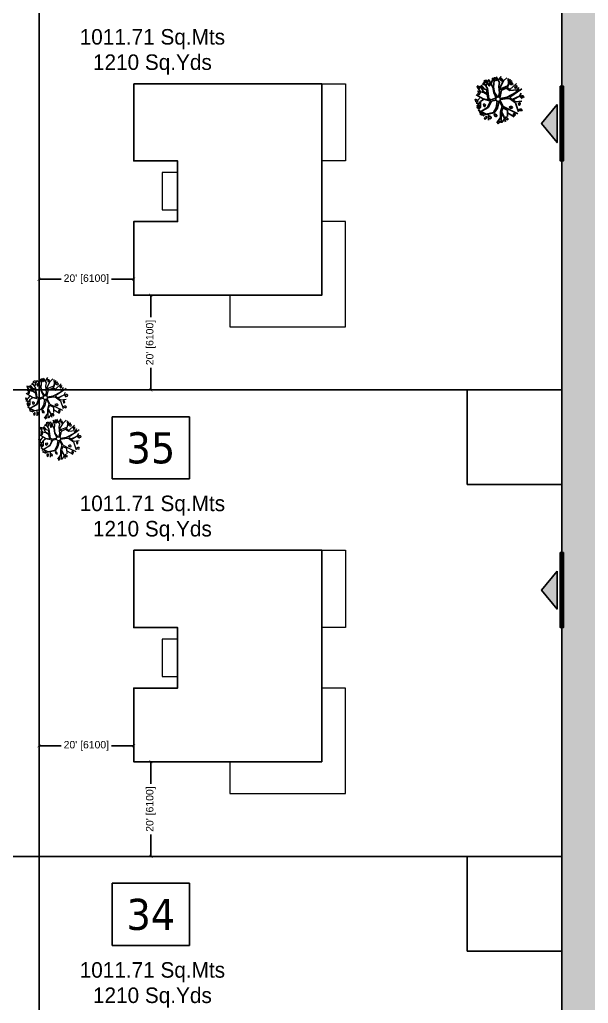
# Model space of a CAD drawing. Header units: millimetres. Extents: x -176651 to 388869, y -469666 to 486614.
# Drawn here: x 249077 to 285710, y 319804 to 383160 of the extents above; entities that cross this region are included whole.
import ezdxf

# ---------------------------------------------------------------- set-up
doc = ezdxf.new("R2010")
doc.units = ezdxf.units.MM
doc.header["$PDMODE"] = 35
doc.header["$PDSIZE"] = 0.1
doc.linetypes.add('HIDDEN', pattern=[9.525, 6.35, -3.175])
doc.layers.get('Defpoints').update_dxf_attribs({"color": 252})
doc.layers.add('A- FURNITURE', color=252, linetype='Continuous', lineweight=0)
for name, color, linetype in [('ad-Dimension', 8, 'Continuous'), ('ad-Entrance Point', 4, 'Continuous'), ('ad-Parking', 8, 'Continuous'), ('ad-Plinth', 8, 'Continuous'), ('ad-Plot Areas-Sq.Mts', 8, 'Continuous'), ('ad-Plot Areas-Sq.Yds', 8, 'Continuous'), ('ad-Plot Boundary', 8, 'Continuous'), ('ad-Plot Numbers', 2, 'Continuous'), ('ad-Road', 8, 'Continuous'), ('ad-Road Hatch', 8, 'Continuous'), ('ad-Verandah', 8, 'Continuous'), ('CAY', 94, 'Continuous')]:
    doc.layers.add(name, color=color, linetype=linetype)
doc.styles.add('$0$grid_text', font='verdana.ttf', dxfattribs={"width": 0.9})
doc.styles.add('MtX_Century_Gothic', font='GOTHIC.TTF')
doc.styles.get("Standard").update_dxf_attribs({"font": 'arial.ttf'})
doc.dimstyles.new('Copy of A-100-DIM-INT (MM-FT)', dxfattribs={"dimscale": 500, "dimtxt": 2.4, "dimasz": 1, "dimexe": 0, "dimexo": 0, "dimgap": 1, "dimtad": 0, "dimdec": 0, "dimlfac": 0.03937, "dimdsep": 46, "dimlunit": 3, "dimtxsty": 'Standard', "dimblk": 'ARCHTICK', "dimcen": 0.025, "dimclrd": 256, "dimclre": 256, "dimclrt": 256, "dimazin": 2, "dimtfac": 1, "dimtdec": 0, "dimtix": 1, "dimtmove": 2, "dimatfit": 3, "dimldrblk": 'ARCHTICK', "dimfxl": 1, "dimtolj": 1, "dimtzin": 0, "dimarcsym": 0})

# ---------------------------------------------------------------- blocks, each defined once
blk = doc.blocks.new('A$C4fb60e89')
at = {"layer": 'ad-Road Hatch', "ltscale": 5, "transparency": 33554687}
h = blk.add_hatch(dxfattribs=at)
h.set_pattern_fill('AR-HBONE', color=256, scale=15)
h.set_pattern_definition([(45, (-193247.7, -428758.8), (0, 2155.2615), [4572, -1524]), (135, (-192170.1, -427681.1), (2e-13, 2155.2615), [4572, -1524])])
h.paths.add_polyline_path([(175594, -250241), (169178, -249341), (167473, -249057), (167473, -138694), (101313, -138694), (101313, -199954), (101308, -237995), (101040, -268291), (101008, -280968), (101066, -293684), (101243, -311127), (100910, -319344), (100949, -333937), (100669, -366960), (100727, -390983), (100669, -404586), (100538, -420418), (100467, -428759), (92426, -427265), (92163, -427209), (92163, -321454), (24803, -321454), (24803, -412961), (15653, -411029), (15654, -321452), (-19535, -321452), (-34427, -319477), (-65207, -315395), (-171770, -301268), (-185854, -298333), (-193248, -296832), (-193244, -292908), (-191914, -285219), (-191839, -284679), (-183397, -286393), (-169723, -289243), (-53141, -304698), (-18730, -309262), (15653, -309262), (15653, 703), (24803, 1115), (24803, -129544), (92163, -129544), (92163, 15133), (101313, 17713), (101313, -129544), (167473, -129544), (167473, 35552), (175738, 37855), (175849, 28595), (175836, 25947), (175777, 14040), (175855, 2316), (175660, -18036), (175731, -34039), (175718, -46839), (175673, -63402), (175816, -82072), (175542, -106356), (175490, -124641), (175575, -145019), (175731, -168892), (175797, -181269), (175797, -192667), (175744, -208200), (175829, -223277), (175888, -234871)])
h.paths.add_polyline_path([(24803, -309264), (92163, -309264), (92163, -138694), (24803, -138694)], flags=16)
at = {"layer": 'ad-Road', "ltscale": 5}
blk.add_lwpolyline([(92163, -129544), (92163, 15133), (101313, 17713), (101313, -129544)], dxfattribs=at)
blk = doc.blocks.new('A$Cbbea0351')
at = {"layer": 'ad-Plot Areas-Sq.Mts', "linetype": 'Continuous', "char_height": 1000, "width": 9668.74, "attachment_point": 5, "style": 'MtX_Century_Gothic', "bg_fill": 2}
for insert in [(-109951, -84709), (-109951, -114759), (-109951, -144809)]:
    blk.add_mtext('1011.71 Sq.Mts', dxfattribs=dict(at, insert=insert))
at = {"layer": 'ad-Plot Numbers', "linetype": 'Continuous', "char_height": 2000, "width": 2981.72, "attachment_point": 5, "style": '$0$grid_text', "bg_fill": 18, "box_fill_scale": 1.5, "bg_fill_color": 257, "bg_fill_transparency": 0}
for s, insert in [('35', (-110046, -111049)), ('34', (-110046, -141099))]:
    blk.add_mtext(s, dxfattribs=dict(at, insert=insert))
at = {"layer": 'ad-Plot Areas-Sq.Yds', "linetype": 'Continuous', "char_height": 1000, "width": 7884.16, "attachment_point": 5, "style": 'MtX_Century_Gothic', "bg_fill": 2}
for insert in [(-109951, -86341), (-109951, -116391), (-109951, -146441)]:
    blk.add_mtext('1210 Sq.Yds', dxfattribs=dict(at, insert=insert))
blk = doc.blocks.new('zw$E7CA')
at = {"layer": 'ad-Plot Boundary'}
blk.add_lwpolyline([(0, 0), (33680, 0), (33680, 30050), (0, 30050)], close=True, dxfattribs=at)
blk = doc.blocks.new('zw$A88E')
at = {"layer": 'ad-Plot Boundary', "ltscale": 5}
for p in [(-150934, -107299), (-117254, -107299), (-150934, -137349), (-117254, -137349), (-150934, -167399), (-117254, -167399)]:
    blk.add_blockref('zw$E7CA', p, dxfattribs=at)
blk = doc.blocks.new('_ArchTick')
at = {"color": 0, "linetype": 'ByBlock', "const_width": 0.15}
blk.add_lwpolyline([(-0.5, -0.5), (0.5, 0.5)], dxfattribs=at)
blk = doc.blocks.new('*D16')
at = {"layer": 'ad-Dimension', "lineweight": -2, "transparency": 16777216}
for p, q in [((0, 0), (1103, 0)), ((1103, 0), (1103, -1419)), ((1103, -6100), (1103, -4681)), ((0, -6100), (1103, -6100))]:
    blk.add_line(p, q, dxfattribs=at)
at = {"layer": 'Defpoints', "color": 0, "ltscale": 5, "transparency": 16777216}
for p in [(0, 0), (0, -6100), (1103, -6100)]:
    blk.add_point(p, dxfattribs=at)
at = {"layer": 'ad-Dimension', "lineweight": -2, "ltscale": 5, "transparency": 16777216, "xscale": 200, "yscale": 200, "zscale": 200}
for p, rotation in [((1103, 0), 90), ((1103, -6100), 270)]:
    blk.add_blockref('_ArchTick', p, dxfattribs=dict(at, rotation=rotation))
at = {"layer": 'ad-Dimension', "ltscale": 5, "transparency": 16777216, "insert": (1103, -3050), "char_height": 480, "attachment_point": 5, "rotation": 90}
blk.add_mtext("\\A1;20' [6100]", dxfattribs=at)
blk = doc.blocks.new('*D17')
at = {"layer": 'ad-Dimension', "linetype": 'HIDDEN', "lineweight": -2, "transparency": 16777216}
blk.add_line((-6100, -6), (-6100, 1026), dxfattribs=at)
at = {"layer": 'ad-Dimension', "lineweight": -2, "transparency": 16777216}
for p, q in [((-6100, 1026), (-4681, 1026)), ((0, 1026), (-1419, 1026)), ((0, 0), (0, 1026))]:
    blk.add_line(p, q, dxfattribs=at)
at = {"layer": 'Defpoints', "color": 0, "ltscale": 5, "transparency": 16777216}
for p in [(-6100, 1026), (-6100, -6), (0, 0)]:
    blk.add_point(p, dxfattribs=at)
at = {"layer": 'ad-Dimension', "lineweight": -2, "ltscale": 5, "transparency": 16777216, "xscale": 200, "yscale": 200, "zscale": 200, "rotation": 180}
blk.add_blockref('_ArchTick', (-6100, 1026), dxfattribs=at)
at = {"layer": 'ad-Dimension', "lineweight": -2, "ltscale": 5, "transparency": 16777216, "xscale": 200, "yscale": 200, "zscale": 200}
blk.add_blockref('_ArchTick', (0, 1026), dxfattribs=at)
at = {"layer": 'ad-Dimension', "ltscale": 5, "transparency": 16777216, "insert": (-3050, 1026), "char_height": 480, "attachment_point": 5}
blk.add_mtext("\\A1;20' [6100]", dxfattribs=at)
blk = doc.blocks.new('zw$944D')
at = {"layer": 'ad-Parking', "ltscale": 5}
blk.add_lwpolyline([(0, 0), (6100, 0), (6100, 6100), (0, 6100)], close=True, dxfattribs=at)
blk = doc.blocks.new('zw$2786')
at = {"layer": 'ad-Parking', "ltscale": 5}
for p in [(97959, 5213), (97959, -24837)]:
    blk.add_blockref('zw$944D', p, dxfattribs=at)
blk = doc.blocks.new('35YHYH')
at = {"color": 219, "linetype": 'Continuous', "true_color": 0x642165}
for p, q in [((212983.68, 1928369.27, 129.91), (212984.09, 1928370.33, 129.91)), ((212984.47, 1928369.61, 129.91), (212984.26, 1928370.32, 129.91)), ((212982.46, 1928368.99, 129.91), (212981.81, 1928369.3, 129.91)), ((212982, 1928369.18, 129.91), (212981.81, 1928369.08, 129.91)), ((212981.81, 1928369.08, 129.91), (212981.81, 1928368.89, 129.91)), ((212981.94, 1928369.91, 129.91), (212981.93, 1928369.62, 129.91)), ((212981.93, 1928369.62, 129.91), (212982.1, 1928369.52, 129.91)), ((212981.94, 1928369.91, 129.91), (212982.09, 1928369.82, 129.91)), ((212982.11, 1928369.16, 129.91), (212981.99, 1928369.55, 129.91)), ((212982, 1928369.18, 129.91), (212982.06, 1928369.12, 129.91)), ((212982.01, 1928368.96, 129.91), (212982.06, 1928369.12, 129.91)), ((212982.15, 1928369.66, 129.91), (212982.09, 1928369.82, 129.91)), ((212982.1, 1928369.52, 129.91), (212982.15, 1928369.66, 129.91)), ((212982.43, 1928369.11, 129.91), (212982.31, 1928369.81, 129.91)), ((212982.86, 1928369.19, 129.91), (212982.37, 1928369.52, 129.91)), ((212982.63, 1928369.34, 129.91), (212982.4, 1928369.85, 129.91)), ((212982.77, 1928368.79, 129.91), (212982.43, 1928369.11, 129.91)), ((212982.85, 1928369.73, 129.91), (212982.54, 1928369.98, 129.91)), ((212982.98, 1928369.32, 129.91), (212982.74, 1928370.1, 129.91)), ((212982.86, 1928369.19, 129.91), (212982.77, 1928368.79, 129.91)), ((212982.98, 1928370.24, 129.91), (212982.81, 1928370.21, 129.91)), ((212982.81, 1928370.21, 129.91), (212982.95, 1928370.07, 129.91)), ((212982.83, 1928368.15, 129.91), (212982.98, 1928369.32, 129.91)), ((212982.89, 1928369.61, 129.91), (212983.39, 1928370.26, 129.91)), ((212982.95, 1928370.07, 129.91), (212983.11, 1928370.01, 129.91)), ((212983.14, 1928370.2, 129.91), (212982.98, 1928370.24, 129.91)), ((212983.11, 1928370.01, 129.91), (212983.19, 1928370.09, 129.91)), ((212983.19, 1928370.09, 129.91), (212983.14, 1928370.2, 129.91)), ((212983.3, 1928369.82, 129.91), (212983.21, 1928369.73, 129.91)), ((212983.21, 1928369.73, 129.91), (212983.22, 1928369.54, 129.91)), ((212983.22, 1928369.54, 129.91), (212983.26, 1928369.55, 129.91)), ((212983.26, 1928369.55, 129.91), (212983.39, 1928369.58, 129.91)), ((212983.42, 1928369.77, 129.91), (212983.3, 1928369.82, 129.91)), ((212983.39, 1928369.58, 129.91), (212983.42, 1928369.77, 129.91)), ((212983.62, 1928369.29, 129.91), (212983.41, 1928370.22, 129.91)), ((212983.52, 1928369.71, 129.91), (212983.9, 1928370.29, 129.91)), ((212983.55, 1928368.67, 129.91), (212983.62, 1928369.29, 129.91)), ((212983.61, 1928368.65, 129.91), (212983.68, 1928369.27, 129.91)), ((212983.91, 1928369.9, 129.91), (212983.8, 1928370.3, 129.91)), ((212984.25, 1928370.2, 129.91), (212984.07, 1928370.1, 129.91)), ((212984.07, 1928370.1, 129.91), (212984.07, 1928369.91, 129.91)), ((212984.07, 1928369.91, 129.91), (212984.26, 1928369.98, 129.91)), ((212984.15, 1928368.43, 129.91), (212984.29, 1928369.24, 129.91)), ((212984.25, 1928370.2, 129.91), (212984.32, 1928370.14, 129.91)), ((212984.26, 1928369.98, 129.91), (212984.32, 1928370.14, 129.91)), ((212984.29, 1928369.24, 129.91), (212984.47, 1928369.61, 129.91)), ((212984.36, 1928368.73, 129.91), (212984.39, 1928369.07, 129.91)), ((212984.39, 1928369.07, 129.91), (212984.96, 1928369.65, 129.91)), ((212984.4, 1928369.85, 129.91), (212984.83, 1928370.22, 129.91)), ((212984.69, 1928370.03, 129.91), (212984.69, 1928369.73, 129.91)), ((212984.69, 1928370.03, 129.91), (212984.85, 1928369.94, 129.91)), ((212984.69, 1928369.73, 129.91), (212984.86, 1928369.64, 129.91)), ((212984.9, 1928369.77, 129.91), (212984.85, 1928369.94, 129.91)), ((212984.86, 1928369.64, 129.91), (212984.9, 1928369.77, 129.91)), ((212984.96, 1928369.65, 129.91), (212985.4, 1928369.89, 129.91)), ((212985.27, 1928368.98, 129.91), (212985.71, 1928369.63, 129.91)), ((212985.29, 1928368.95, 129.91), (212985.54, 1928369.38, 129.91)), ((212985.42, 1928369.2, 129.91), (212985.53, 1928369.77, 129.91)), ((212985.69, 1928369.24, 129.91), (212985.51, 1928369.2, 129.91)), ((212985.51, 1928369.2, 129.91), (212985.66, 1928369.06, 129.91)), ((212985.54, 1928369.39, 129.91), (212985.88, 1928369.42, 129.91)), ((212985.66, 1928369.06, 129.91), (212985.81, 1928369, 129.91)), ((212985.85, 1928369.19, 129.91), (212985.69, 1928369.24, 129.91)), ((212985.81, 1928369, 129.91), (212985.9, 1928369.08, 129.91)), ((212985.9, 1928369.08, 129.91), (212985.85, 1928369.19, 129.91)), ((212981.84, 1928368.09, 129.91), (212981.3, 1928367.68, 129.91)), ((212981.58, 1928367.89, 129.91), (212981.32, 1928368.04, 129.91)), ((212981.34, 1928368.49, 129.91), (212981.34, 1928368.2, 129.91)), ((212981.34, 1928368.49, 129.91), (212981.49, 1928368.4, 129.91)), ((212981.34, 1928368.2, 129.91), (212981.51, 1928368.1, 129.91)), ((212981.55, 1928368.24, 129.91), (212981.49, 1928368.4, 129.91)), ((212981.51, 1928368.1, 129.91), (212981.55, 1928368.24, 129.91)), ((212982.22, 1928368.29, 129.91), (212981.59, 1928368.96, 129.91)), ((212981.95, 1928368.58, 129.91), (212981.61, 1928368.32, 129.91)), ((212981.83, 1928368.09, 129.91), (212981.66, 1928367.49, 129.91)), ((212981.81, 1928368.89, 129.91), (212982.01, 1928368.96, 129.91)), ((212982.26, 1928368.24, 129.91), (212981.84, 1928368.09, 129.91)), ((212982.72, 1928368.07, 129.91), (212982.22, 1928368.29, 129.91)), ((212982.88, 1928367.88, 129.91), (212982.26, 1928368.24, 129.91)), ((212982.76, 1928368.65, 129.91), (212982.46, 1928368.99, 129.91)), ((212982.93, 1928367.85, 129.91), (212982.5, 1928367.3, 129.91)), ((212983.02, 1928367.8, 129.91), (212982.52, 1928367.23, 129.91)), ((212982.73, 1928368.09, 129.91), (212982.76, 1928368.65, 129.91)), ((212983.06, 1928367.97, 129.91), (212982.83, 1928368.15, 129.91)), ((212982.88, 1928367.89, 129.91), (212982.93, 1928367.85, 129.91)), ((212983.02, 1928367.8, 129.91), (212983.03, 1928367.8, 129.91)), ((212983.56, 1928367.8, 129.91), (212983.03, 1928367.8, 129.91)), ((212983.06, 1928367.97, 129.91), (212983.65, 1928368.02, 129.91)), ((212983.66, 1928368.04, 129.91), (212983.55, 1928368.67, 129.91)), ((212983.82, 1928368.09, 129.91), (212983.61, 1928368.65, 129.91)), ((212983.92, 1928368.08, 129.91), (212984.15, 1928368.43, 129.91)), ((212984.06, 1928367.94, 129.91), (212984.47, 1928368.69, 129.91)), ((212984.09, 1928367.85, 129.91), (212984.86, 1928367.77, 129.91)), ((212984.36, 1928368.73, 129.91), (212984.5, 1928368.91, 129.91)), ((212984.47, 1928368.69, 129.91), (212985.02, 1928368.78, 129.91)), ((212984.5, 1928368.91, 129.91), (212985.27, 1928368.98, 129.91)), ((212984.86, 1928367.77, 129.91), (212985.96, 1928368.01, 129.91)), ((212985.02, 1928368.78, 129.91), (212985.36, 1928368.41, 129.91)), ((212985.1, 1928368.88, 129.91), (212985.29, 1928368.95, 129.91)), ((212985.14, 1928368.83, 129.91), (212985.1, 1928368.88, 129.91)), ((212985.15, 1928368.83, 129.91), (212985.39, 1928368.52, 129.91)), ((212986.7, 1928368.24, 129.91), (212985.15, 1928367.69, 129.91)), ((212985.36, 1928368.41, 129.91), (212985.75, 1928368.37, 129.91)), ((212985.39, 1928368.52, 129.91), (212986.27, 1928369, 129.91)), ((212985.75, 1928368.37, 129.91), (212986.39, 1928368.24, 129.91)), ((212985.96, 1928368.01, 129.91), (212986.44, 1928368.49, 129.91)), ((212985.96, 1928368.01, 129.91), (212986.49, 1928368.18, 129.91)), ((212986.19, 1928368.78, 129.91), (212986, 1928368.68, 129.91)), ((212986, 1928368.68, 129.91), (212986.01, 1928368.49, 129.91)), ((212986.01, 1928368.49, 129.91), (212986.2, 1928368.56, 129.91)), ((212986.19, 1928368.78, 129.91), (212986.26, 1928368.72, 129.91)), ((212986.2, 1928368.56, 129.91), (212986.26, 1928368.72, 129.91)), ((212986.24, 1928367.52, 129.91), (212986.51, 1928367.81, 129.91)), ((212981.52, 1928367.71, 129.91), (212981.34, 1928367.61, 129.91)), ((212981.34, 1928367.61, 129.91), (212981.34, 1928367.42, 129.91)), ((212981.34, 1928367.42, 129.91), (212981.53, 1928367.49, 129.91)), ((212982.07, 1928366.55, 129.91), (212981.34, 1928367.23, 129.91)), ((212982.52, 1928367.23, 129.91), (212981.36, 1928366.93, 129.91)), ((212981.66, 1928367.49, 129.91), (212981.38, 1928367.3, 129.91)), ((212981.58, 1928366.79, 129.91), (212981.41, 1928366.76, 129.91)), ((212981.41, 1928366.76, 129.91), (212981.56, 1928366.62, 129.91)), ((212981.52, 1928367.71, 129.91), (212981.59, 1928367.65, 129.91)), ((212981.53, 1928367.49, 129.91), (212981.59, 1928367.65, 129.91)), ((212981.56, 1928366.62, 129.91), (212981.71, 1928366.56, 129.91)), ((212981.75, 1928366.75, 129.91), (212981.58, 1928366.79, 129.91)), ((212981.88, 1928367.08, 129.91), (212981.59, 1928367, 129.91)), ((212981.71, 1928366.56, 129.91), (212981.8, 1928366.64, 129.91)), ((212981.9, 1928366.54, 129.91), (212981.71, 1928366.44, 129.91)), ((212981.8, 1928366.64, 129.91), (212981.75, 1928366.75, 129.91)), ((212982.33, 1928367.22, 129.91), (212981.87, 1928367.08, 129.91)), ((212983.01, 1928366.45, 129.91), (212981.9, 1928366.54, 129.91)), ((212982.07, 1928367.55, 129.91), (212982.1, 1928367.72, 129.91)), ((212982.07, 1928367.4, 129.91), (212982.07, 1928367.55, 129.91)), ((212982.22, 1928367.46, 129.91), (212982.07, 1928367.4, 129.91)), ((212982.92, 1928366.53, 129.91), (212982.07, 1928366.55, 129.91)), ((212982.1, 1928367.72, 129.91), (212982.22, 1928367.71, 129.91)), ((212982.22, 1928367.71, 129.91), (212982.28, 1928367.57, 129.91)), ((212982.28, 1928367.57, 129.91), (212982.22, 1928367.46, 129.91)), ((212982.5, 1928367.3, 129.91), (212982.33, 1928367.22, 129.91)), ((212983.36, 1928366.95, 129.91), (212982.92, 1928366.53, 129.91)), ((212983.48, 1928366.88, 129.91), (212983.01, 1928366.45, 129.91)), ((212983.67, 1928367.62, 129.91), (212983.36, 1928366.95, 129.91)), ((212983.89, 1928367.58, 129.91), (212983.48, 1928366.88, 129.91)), ((212984.04, 1928366.93, 129.91), (212983.7, 1928366.33, 129.91)), ((212984.09, 1928366.73, 129.91), (212983.81, 1928366.36, 129.91)), ((212983.9, 1928367.58, 129.91), (212984.04, 1928366.93, 129.91)), ((212984.17, 1928366.87, 129.91), (212984, 1928367.64, 129.91)), ((212984.06, 1928367.73, 129.91), (212984.87, 1928367.62, 129.91)), ((212984.09, 1928366.73, 129.91), (212984.51, 1928366.37, 129.91)), ((212984.17, 1928366.87, 129.91), (212984.84, 1928366.25, 129.91)), ((212984.95, 1928366.66, 129.91), (212984.78, 1928366.63, 129.91)), ((212984.78, 1928366.63, 129.91), (212984.92, 1928366.49, 129.91)), ((212984.87, 1928367.62, 129.91), (212985.08, 1928367.57, 129.91)), ((212985.11, 1928366.62, 129.91), (212984.95, 1928366.66, 129.91)), ((212985.08, 1928367.57, 129.91), (212985.59, 1928366.92, 129.91)), ((212985.08, 1928366.43, 129.91), (212985.16, 1928366.51, 129.91)), ((212985.16, 1928366.51, 129.91), (212985.11, 1928366.62, 129.91)), ((212985.15, 1928367.69, 129.91), (212985.34, 1928367.39, 129.91)), ((212985.34, 1928367.39, 129.91), (212986.24, 1928367.52, 129.91)), ((212985.39, 1928367.32, 129.91), (212986.07, 1928367.5, 129.91)), ((212985.39, 1928367.32, 129.91), (212985.62, 1928367.02, 129.91)), ((212985.59, 1928366.92, 129.91), (212985.66, 1928365.85, 129.91)), ((212985.62, 1928367.02, 129.91), (212986.35, 1928366.92, 129.91)), ((212985.99, 1928366.83, 129.91), (212985.91, 1928366.75, 129.91)), ((212985.91, 1928366.75, 129.91), (212985.91, 1928366.56, 129.91)), ((212985.91, 1928366.56, 129.91), (212985.95, 1928366.56, 129.91)), ((212985.95, 1928366.56, 129.91), (212986.08, 1928366.59, 129.91)), ((212986.12, 1928366.79, 129.91), (212985.99, 1928366.83, 129.91)), ((212986.08, 1928366.59, 129.91), (212986.12, 1928366.79, 129.91)), ((212986.24, 1928367.52, 129.91), (212986.44, 1928367.18, 129.91)), ((212986.5, 1928367.5, 129.91), (212986.33, 1928367.47, 129.91)), ((212986.33, 1928367.47, 129.91), (212986.47, 1928367.33, 129.91)), ((212986.47, 1928367.33, 129.91), (212986.63, 1928367.27, 129.91)), ((212986.66, 1928367.46, 129.91), (212986.5, 1928367.5, 129.91)), ((212986.63, 1928367.27, 129.91), (212986.71, 1928367.35, 129.91)), ((212986.71, 1928367.35, 129.91), (212986.66, 1928367.46, 129.91)), ((212981.98, 1928366.3, 129.91), (212981.81, 1928366.21, 129.91)), ((212981.81, 1928366.21, 129.91), (212981.81, 1928366.02, 129.91)), ((212981.81, 1928366.02, 129.91), (212982.01, 1928366.09, 129.91)), ((212982.06, 1928366.25, 129.91), (212981.99, 1928366.32, 129.91)), ((212982.01, 1928366.09, 129.91), (212982.06, 1928366.25, 129.91)), ((212982.33, 1928366.49, 129.91), (212982.15, 1928365.83, 129.91)), ((212982.3, 1928366.3, 129.91), (212982.3, 1928366, 129.91)), ((212982.3, 1928366.3, 129.91), (212982.45, 1928366.21, 129.91)), ((212982.3, 1928366, 129.91), (212982.47, 1928365.91, 129.91)), ((212982.51, 1928366.04, 129.91), (212982.45, 1928366.21, 129.91)), ((212982.47, 1928365.91, 129.91), (212982.51, 1928366.04, 129.91)), ((212982.98, 1928366.36, 129.91), (212982.98, 1928366.07, 129.91)), ((212982.98, 1928366.36, 129.91), (212983.13, 1928366.27, 129.91)), ((212982.98, 1928366.07, 129.91), (212983.15, 1928365.97, 129.91)), ((212983.54, 1928365.77, 129.91), (212983, 1928365.31, 129.91)), ((212983.28, 1928365.46, 129.91), (212983.09, 1928365.35, 129.91)), ((212983.09, 1928365.35, 129.91), (212983.1, 1928365.17, 129.91)), ((212983.19, 1928366.1, 129.91), (212983.13, 1928366.27, 129.91)), ((212983.15, 1928365.97, 129.91), (212983.19, 1928366.1, 129.91)), ((212983.28, 1928365.46, 129.91), (212983.34, 1928365.4, 129.91)), ((212983.29, 1928365.24, 129.91), (212983.34, 1928365.4, 129.91)), ((212983.73, 1928366.22, 129.91), (212983.45, 1928365.17, 129.91)), ((212983.95, 1928365.51, 129.91), (212983.53, 1928365.19, 129.91)), ((212983.7, 1928366.33, 129.91), (212983.54, 1928365.77, 129.91)), ((212983.73, 1928366.22, 129.91), (212983.93, 1928365.66, 129.91)), ((212983.81, 1928366.36, 129.91), (212983.91, 1928365.9, 129.91)), ((212983.91, 1928365.9, 129.91), (212983.98, 1928365.16, 129.91)), ((212984.1, 1928365.68, 129.91), (212984.1, 1928365.39, 129.91)), ((212984.1, 1928365.68, 129.91), (212984.25, 1928365.59, 129.91)), ((212984.1, 1928365.39, 129.91), (212984.27, 1928365.29, 129.91)), ((212984.31, 1928365.43, 129.91), (212984.25, 1928365.59, 129.91)), ((212984.27, 1928365.29, 129.91), (212984.31, 1928365.43, 129.91)), ((212984.51, 1928366.37, 129.91), (212984.34, 1928365.68, 129.91)), ((212984.44, 1928366.07, 129.91), (212985.06, 1928365.43, 129.91)), ((212984.84, 1928366.25, 129.91), (212985.53, 1928365.67, 129.91)), ((212984.92, 1928366.49, 129.91), (212985.08, 1928366.43, 129.91)), ((212985.1, 1928365.82, 129.91), (212985.02, 1928365.74, 129.91)), ((212985.02, 1928365.74, 129.91), (212985.02, 1928365.55, 129.91)), ((212985.02, 1928365.55, 129.91), (212985.06, 1928365.55, 129.91)), ((212985.06, 1928365.55, 129.91), (212985.19, 1928365.58, 129.91)), ((212985.23, 1928365.78, 129.91), (212985.1, 1928365.82, 129.91)), ((212985.19, 1928365.58, 129.91), (212985.23, 1928365.78, 129.91)), ((212985.91, 1928366.1, 129.91), (212985.74, 1928366.07, 129.91)), ((212985.74, 1928366.07, 129.91), (212985.89, 1928365.93, 129.91)), ((212985.89, 1928365.93, 129.91), (212986.04, 1928365.87, 129.91)), ((212986.08, 1928366.06, 129.91), (212985.91, 1928366.1, 129.91)), ((212986.04, 1928365.87, 129.91), (212986.13, 1928365.95, 129.91)), ((212986.13, 1928365.95, 129.91), (212986.08, 1928366.06, 129.91)), ((212983.1, 1928365.17, 129.91), (212983.29, 1928365.24, 129.91))]:
    blk.add_line(p, q, dxfattribs=at)
blk.add_circle((212983.82, 1928367.83, 129.91), 0.262, dxfattribs=at)
blk = doc.blocks.new('TREE')
at = {"layer": 'CAY', "color": 30, "true_color": 0xf26722}
for p, q in [((480.876, 962.154, 101.126), (480.873, 961.961, 101.126)), ((480.873, 961.961, 101.126), (480.985, 961.897, 101.126)), ((480.876, 962.154, 101.126), (480.976, 962.096, 101.126)), ((480.99, 961.659, 101.126), (480.91, 961.915, 101.126)), ((481.012, 961.987, 101.126), (480.976, 962.096, 101.126)), ((480.985, 961.897, 101.126), (481.012, 961.987, 101.126)), ((481.199, 961.624, 101.126), (481.119, 962.087, 101.126)), ((481.48, 961.678, 101.126), (481.159, 961.894, 101.126)), ((481.332, 961.777, 101.126), (481.178, 962.114, 101.126)), ((481.479, 962.032, 101.126), (481.271, 962.199, 101.126)), ((481.565, 961.767, 101.126), (481.403, 962.276, 101.126)), ((481.561, 962.374, 101.126), (481.448, 962.351, 101.126)), ((481.448, 962.351, 101.126), (481.545, 962.26, 101.126)), ((481.501, 961.957, 101.126), (481.834, 962.381, 101.126)), ((481.545, 962.26, 101.126), (481.646, 962.219, 101.126)), ((481.67, 962.346, 101.126), (481.561, 962.374, 101.126)), ((481.646, 962.219, 101.126), (481.703, 962.274, 101.126)), ((481.703, 962.274, 101.126), (481.67, 962.346, 101.126)), ((481.772, 962.093, 101.126), (481.715, 962.037, 101.126)), ((481.715, 962.037, 101.126), (481.717, 961.913, 101.126)), ((481.717, 961.913, 101.126), (481.743, 961.915, 101.126)), ((481.743, 961.915, 101.126), (481.83, 961.935, 101.126)), ((481.854, 962.062, 101.126), (481.772, 962.093, 101.126)), ((481.83, 961.935, 101.126), (481.854, 962.062, 101.126)), ((481.983, 961.746, 101.126), (481.844, 962.358, 101.126)), ((481.92, 962.025, 101.126), (482.169, 962.402, 101.126)), ((482.021, 961.734, 101.126), (482.289, 962.428, 101.126)), ((482.171, 962.146, 101.126), (482.099, 962.411, 101.126)), ((482.4, 962.343, 101.126), (482.277, 962.276, 101.126)), ((482.277, 962.276, 101.126), (482.279, 962.151, 101.126)), ((482.279, 962.151, 101.126), (482.407, 962.2, 101.126)), ((482.4, 962.343, 101.126), (482.442, 962.303, 101.126)), ((482.544, 961.953, 101.126), (482.402, 962.421, 101.126)), ((482.407, 962.2, 101.126), (482.442, 962.303, 101.126)), ((482.426, 961.713, 101.126), (482.544, 961.953, 101.126)), ((482.491, 961.599, 101.126), (482.866, 961.982, 101.126)), ((482.495, 962.115, 101.126), (482.778, 962.357, 101.126)), ((482.689, 962.23, 101.126), (482.687, 962.038, 101.126)), ((482.687, 962.038, 101.126), (482.799, 961.973, 101.126)), ((482.689, 962.23, 101.126), (482.79, 962.172, 101.126)), ((482.826, 962.063, 101.126), (482.79, 962.172, 101.126)), ((482.799, 961.973, 101.126), (482.826, 962.063, 101.126)), ((482.866, 961.982, 101.126), (483.153, 962.139, 101.126)), ((483.067, 961.541, 101.126), (483.361, 961.972, 101.126)), ((483.082, 961.522, 101.126), (483.249, 961.804, 101.126)), ((483.167, 961.688, 101.126), (483.237, 962.059, 101.126)), ((483.244, 961.809, 101.126), (483.474, 961.83, 101.126)), ((480.482, 961.218, 101.126), (480.479, 961.026, 101.126)), ((480.482, 961.218, 101.126), (480.582, 961.16, 101.126)), ((480.619, 961.051, 101.126), (480.582, 961.16, 101.126)), ((481.061, 961.087, 101.126), (480.643, 961.53, 101.126)), ((480.884, 961.275, 101.126), (480.658, 961.106, 101.126)), ((480.913, 961.671, 101.126), (480.79, 961.604, 101.126)), ((480.79, 961.604, 101.126), (480.793, 961.479, 101.126)), ((480.793, 961.479, 101.126), (480.921, 961.528, 101.126)), ((481.221, 961.55, 101.126), (480.794, 961.752, 101.126)), ((481.087, 961.057, 101.126), (480.81, 960.955, 101.126)), ((480.913, 961.671, 101.126), (480.956, 961.631, 101.126)), ((480.921, 961.528, 101.126), (480.956, 961.631, 101.126)), ((481.391, 960.942, 101.126), (481.061, 961.087, 101.126)), ((481.495, 960.82, 101.126), (481.087, 961.057, 101.126)), ((481.426, 961.415, 101.126), (481.199, 961.624, 101.126)), ((481.418, 961.327, 101.126), (481.221, 961.55, 101.126)), ((481.397, 960.954, 101.126), (481.418, 961.327, 101.126)), ((481.48, 961.678, 101.126), (481.426, 961.415, 101.126)), ((481.464, 960.993, 101.126), (481.565, 961.767, 101.126)), ((481.94, 961.336, 101.126), (481.983, 961.746, 101.126)), ((482.008, 960.919, 101.126), (481.94, 961.336, 101.126)), ((481.978, 961.324, 101.126), (482.021, 961.734, 101.126)), ((482.111, 960.958, 101.126), (481.978, 961.324, 101.126)), ((482.181, 960.946, 101.126), (482.335, 961.18, 101.126)), ((482.275, 960.856, 101.126), (482.544, 961.352, 101.126)), ((482.335, 961.18, 101.126), (482.426, 961.713, 101.126)), ((482.472, 961.378, 101.126), (482.491, 961.599, 101.126)), ((482.472, 961.378, 101.126), (482.562, 961.496, 101.126)), ((482.544, 961.352, 101.126), (482.902, 961.406, 101.126)), ((482.562, 961.496, 101.126), (483.067, 961.541, 101.126)), ((482.902, 961.406, 101.126), (483.127, 961.165, 101.126)), ((482.96, 961.476, 101.126), (483.082, 961.522, 101.126)), ((482.986, 961.441, 101.126), (482.96, 961.476, 101.126)), ((482.988, 961.44, 101.126), (483.147, 961.241, 101.126)), ((484.009, 961.056, 101.126), (482.988, 960.693, 101.126)), ((483.127, 961.165, 101.126), (483.386, 961.138, 101.126)), ((483.147, 961.241, 101.126), (483.728, 961.556, 101.126)), ((483.343, 961.709, 101.126), (483.231, 961.687, 101.126)), ((483.231, 961.687, 101.126), (483.327, 961.595, 101.126)), ((483.327, 961.595, 101.126), (483.428, 961.554, 101.126)), ((483.452, 961.681, 101.126), (483.343, 961.709, 101.126)), ((483.386, 961.138, 101.126), (483.809, 961.051, 101.126)), ((483.428, 961.554, 101.126), (483.485, 961.609, 101.126)), ((483.485, 961.609, 101.126), (483.452, 961.681, 101.126)), ((483.525, 960.905, 101.126), (483.837, 961.218, 101.126)), ((483.676, 961.408, 101.126), (483.553, 961.341, 101.126)), ((483.553, 961.341, 101.126), (483.555, 961.216, 101.126)), ((483.555, 961.216, 101.126), (483.683, 961.265, 101.126)), ((483.676, 961.408, 101.126), (483.718, 961.368, 101.126)), ((483.683, 961.265, 101.126), (483.718, 961.368, 101.126)), ((480.81, 960.955, 101.126), (480.456, 960.683, 101.126)), ((480.639, 960.824, 101.126), (480.466, 960.924, 101.126)), ((480.479, 961.026, 101.126), (480.591, 960.961, 101.126)), ((480.602, 960.705, 101.126), (480.479, 960.638, 101.126)), ((480.479, 960.638, 101.126), (480.481, 960.513, 101.126)), ((480.481, 960.513, 101.126), (480.609, 960.562, 101.126)), ((480.962, 959.942, 101.126), (480.482, 960.39, 101.126)), ((481.257, 960.389, 101.126), (480.493, 960.192, 101.126)), ((480.691, 960.562, 101.126), (480.509, 960.437, 101.126)), ((480.591, 960.961, 101.126), (480.619, 961.051, 101.126)), ((480.602, 960.705, 101.126), (480.644, 960.665, 101.126)), ((480.609, 960.562, 101.126), (480.644, 960.665, 101.126)), ((480.803, 960.953, 101.126), (480.691, 960.562, 101.126)), ((481.136, 960.381, 101.126), (480.829, 960.292, 101.126)), ((480.959, 960.601, 101.126), (480.984, 960.71, 101.126)), ((480.961, 960.504, 101.126), (480.959, 960.601, 101.126)), ((481.061, 960.542, 101.126), (480.961, 960.504, 101.126)), ((480.984, 960.71, 101.126), (481.06, 960.707, 101.126)), ((481.06, 960.707, 101.126), (481.103, 960.614, 101.126)), ((481.103, 960.614, 101.126), (481.061, 960.542, 101.126)), ((481.242, 960.434, 101.126), (481.136, 960.381, 101.126)), ((481.53, 960.8, 101.126), (481.242, 960.434, 101.126)), ((481.591, 960.765, 101.126), (481.257, 960.389, 101.126)), ((481.613, 960.875, 101.126), (481.464, 960.993, 101.126)), ((481.496, 960.821, 101.126), (481.53, 960.8, 101.126)), ((481.591, 960.764, 101.126), (481.592, 960.764, 101.126)), ((481.946, 960.766, 101.126), (481.592, 960.764, 101.126)), ((481.613, 960.875, 101.126), (481.999, 960.912, 101.126)), ((482.013, 960.649, 101.126), (481.812, 960.204, 101.126)), ((482.162, 960.619, 101.126), (481.893, 960.157, 101.126)), ((482.169, 960.622, 101.126), (482.261, 960.19, 101.126)), ((482.345, 960.152, 101.126), (482.235, 960.66, 101.126)), ((482.274, 960.715, 101.126), (482.807, 960.644, 101.126)), ((482.289, 960.796, 101.126), (482.799, 960.741, 101.126)), ((482.799, 960.741, 101.126), (483.525, 960.905, 101.126)), ((482.807, 960.644, 101.126), (482.941, 960.612, 101.126)), ((482.941, 960.612, 101.126), (483.281, 960.184, 101.126)), ((482.988, 960.693, 101.126), (483.114, 960.497, 101.126)), ((483.114, 960.497, 101.126), (483.709, 960.583, 101.126)), ((483.149, 960.445, 101.126), (483.594, 960.566, 101.126)), ((483.149, 960.445, 101.126), (483.298, 960.251, 101.126)), ((483.525, 960.905, 101.126), (483.871, 961.013, 101.126)), ((483.709, 960.583, 101.126), (483.885, 960.774, 101.126)), ((483.709, 960.583, 101.126), (483.837, 960.354, 101.126)), ((483.878, 960.57, 101.126), (483.765, 960.547, 101.126)), ((483.765, 960.547, 101.126), (483.862, 960.456, 101.126)), ((483.862, 960.456, 101.126), (483.962, 960.415, 101.126)), ((483.986, 960.542, 101.126), (483.878, 960.57, 101.126)), ((483.962, 960.415, 101.126), (484.019, 960.47, 101.126)), ((484.019, 960.47, 101.126), (483.986, 960.542, 101.126)), ((480.641, 960.103, 101.126), (480.528, 960.08, 101.126)), ((480.528, 960.08, 101.126), (480.625, 959.989, 101.126)), ((480.625, 959.989, 101.126), (480.726, 959.948, 101.126)), ((480.75, 960.075, 101.126), (480.641, 960.103, 101.126)), ((480.836, 960.291, 101.126), (480.65, 960.238, 101.126)), ((480.848, 959.932, 101.126), (480.722, 959.866, 101.126)), ((480.726, 959.948, 101.126), (480.783, 960.003, 101.126)), ((480.783, 960.003, 101.126), (480.75, 960.075, 101.126)), ((480.9, 959.776, 101.126), (480.79, 959.716, 101.126)), ((480.79, 959.716, 101.126), (480.793, 959.591, 101.126)), ((480.793, 959.591, 101.126), (480.921, 959.64, 101.126)), ((481.578, 959.877, 101.126), (480.848, 959.932, 101.126)), ((480.956, 959.743, 101.126), (480.908, 959.789, 101.126)), ((480.921, 959.64, 101.126), (480.956, 959.743, 101.126)), ((481.52, 959.927, 101.126), (480.962, 959.942, 101.126)), ((481.136, 959.903, 101.126), (481.013, 959.466, 101.126)), ((481.114, 959.775, 101.126), (481.112, 959.582, 101.126)), ((481.114, 959.775, 101.126), (481.215, 959.717, 101.126)), ((481.251, 959.607, 101.126), (481.215, 959.717, 101.126)), ((481.223, 959.517, 101.126), (481.251, 959.607, 101.126)), ((481.812, 960.204, 101.126), (481.52, 959.927, 101.126)), ((481.561, 959.815, 101.126), (481.559, 959.623, 101.126)), ((481.559, 959.623, 101.126), (481.67, 959.558, 101.126)), ((481.561, 959.815, 101.126), (481.662, 959.757, 101.126)), ((481.893, 960.157, 101.126), (481.578, 959.877, 101.126)), ((481.698, 959.648, 101.126), (481.662, 959.757, 101.126)), ((481.67, 959.558, 101.126), (481.698, 959.648, 101.126)), ((482.055, 959.724, 101.126), (481.87, 959.03, 101.126)), ((482.033, 959.798, 101.126), (481.927, 959.428, 101.126)), ((482.261, 960.19, 101.126), (482.033, 959.798, 101.126)), ((482.055, 959.724, 101.126), (482.189, 959.355, 101.126)), ((482.295, 960.062, 101.126), (482.109, 959.816, 101.126)), ((482.109, 959.816, 101.126), (482.174, 959.516, 101.126)), ((482.295, 960.062, 101.126), (482.571, 959.825, 101.126)), ((482.345, 960.152, 101.126), (482.787, 959.746, 101.126)), ((482.571, 959.825, 101.126), (482.458, 959.367, 101.126)), ((482.523, 959.628, 101.126), (482.928, 959.201, 101.126)), ((482.858, 960.015, 101.126), (482.745, 959.992, 101.126)), ((482.745, 959.992, 101.126), (482.842, 959.901, 101.126)), ((482.787, 959.746, 101.126), (483.238, 959.361, 101.126)), ((482.842, 959.901, 101.126), (482.943, 959.86, 101.126)), ((482.967, 959.987, 101.126), (482.858, 960.015, 101.126)), ((482.943, 959.86, 101.126), (483, 959.915, 101.126)), ((483, 959.915, 101.126), (482.967, 959.987, 101.126)), ((483.281, 960.184, 101.126), (483.328, 959.478, 101.126)), ((483.298, 960.251, 101.126), (483.783, 960.186, 101.126)), ((483.492, 959.647, 101.126), (483.379, 959.624, 101.126)), ((483.379, 959.624, 101.126), (483.475, 959.533, 101.126)), ((483.546, 960.127, 101.126), (483.489, 960.072, 101.126)), ((483.489, 960.072, 101.126), (483.492, 959.947, 101.126)), ((483.492, 959.947, 101.126), (483.518, 959.949, 101.126)), ((483.6, 959.619, 101.126), (483.492, 959.647, 101.126)), ((483.518, 959.949, 101.126), (483.604, 959.97, 101.126)), ((483.628, 960.097, 101.126), (483.546, 960.127, 101.126)), ((483.633, 959.547, 101.126), (483.6, 959.619, 101.126)), ((483.604, 959.97, 101.126), (483.628, 960.097, 101.126)), ((481.112, 959.582, 101.126), (481.223, 959.517, 101.126)), ((481.927, 959.428, 101.126), (481.576, 959.123, 101.126)), ((481.759, 959.222, 101.126), (481.636, 959.154, 101.126)), ((481.636, 959.154, 101.126), (481.638, 959.03, 101.126)), ((481.638, 959.03, 101.126), (481.766, 959.079, 101.126)), ((481.759, 959.222, 101.126), (481.801, 959.182, 101.126)), ((481.766, 959.079, 101.126), (481.801, 959.182, 101.126)), ((482.197, 959.256, 101.126), (481.923, 959.045, 101.126)), ((482.174, 959.516, 101.126), (482.218, 959.028, 101.126)), ((482.299, 959.369, 101.126), (482.296, 959.177, 101.126)), ((482.296, 959.177, 101.126), (482.408, 959.112, 101.126)), ((482.299, 959.369, 101.126), (482.399, 959.311, 101.126)), ((482.436, 959.202, 101.126), (482.399, 959.311, 101.126)), ((482.408, 959.112, 101.126), (482.436, 959.202, 101.126)), ((482.96, 959.462, 101.126), (482.903, 959.406, 101.126)), ((482.903, 959.406, 101.126), (482.906, 959.282, 101.126)), ((482.906, 959.282, 101.126), (482.932, 959.284, 101.126)), ((482.932, 959.284, 101.126), (483.019, 959.304, 101.126)), ((483.043, 959.431, 101.126), (482.96, 959.462, 101.126)), ((483.019, 959.304, 101.126), (483.043, 959.431, 101.126)), ((483.475, 959.533, 101.126), (483.576, 959.492, 101.126)), ((483.576, 959.492, 101.126), (483.633, 959.547, 101.126))]:
    blk.add_line(p, q, dxfattribs=at)
blk.add_circle((482.117, 960.786, 101.126), 0.172, dxfattribs=at)
blk = doc.blocks.new('zw$1761')
at = {"linetype": 'Continuous', "xscale": 34.18415617940519, "yscale": 34.18415617940519, "zscale": 34.18415617940519, "rotation": 15.20137085992779}
blk.add_blockref('TREE', (-3088.2, -25905.8, -3865.3), dxfattribs=at)
at = {"xscale": 19.68562427023985, "yscale": 19.68562427023985, "zscale": 19.68562427023985, "rotation": 15.20137085992779}
for p in [(5910910.8, -37722902.3, -3435.7), (5910944.3, -37723006.8, -3436.9)]:
    blk.add_blockref('35YHYH', p, dxfattribs=at)
blk = doc.blocks.new('$ZCDB_AUDIT_GENERATED_25A5F3')
at = {"layer": 'ad-Entrance Point', "ltscale": 5}
h = blk.add_hatch(color=256, dxfattribs=at)
h.dxf.hatch_style = 1
h.paths.add_polyline_path([(-300, -1187.5), (-300, -3637.5), (-1300, -2412.5)])
for points in [[(-100, 0), (100, 0), (100, -4825), (-100, -4825)], [(-300, -1187.5), (-300, -3637.5), (-1300, -2412.5)]]:
    blk.add_lwpolyline(points, close=True, dxfattribs=at)
blk = doc.blocks.new('$ZCDB_AUDIT_GENERATED_25A5FB')
at = {"layer": 'ad-Entrance Point', "ltscale": 5}
for p in [(92163, -49874), (92163, -79924)]:
    blk.add_blockref('$ZCDB_AUDIT_GENERATED_25A5F3', p, dxfattribs=at)
blk = doc.blocks.new('A$C92fa9908')
at = {"layer": 'ad-Plinth', "ltscale": 5}
blk.add_lwpolyline([(0, 13620), (12120, 13620), (12120, 0), (0, 0), (0, 4745), (2830, 4745), (2830, 8645), (0, 8645)], close=True, dxfattribs=at)
at = {"layer": 'ad-Verandah', "lineweight": 9}
for points in [[(12120, 13620), (13650, 13620), (13650, 8645), (12120, 8645)], [(2830, 7895), (1830, 7895), (1830, 5495), (2830, 5495)], [(13650, 4745), (12120, 4745), (12120, 0), (6200, 0), (6200, -2045), (13650, -2045)]]:
    blk.add_lwpolyline(points, close=True, dxfattribs=at)
at = {"layer": 'ad-Dimension'}
dim = blk.add_linear_dim(base=(-6100, 1025.8), p1=(0, 0), p2=(-6100, -6), dimstyle='Copy of A-100-DIM-INT (MM-FT)', override={"dimscale": 200}, dxfattribs=at)
dim.commit()
dim.dimension.update_dxf_attribs({"geometry": '*D17', "text_midpoint": (-3050, 1025.8)})
dim = blk.add_linear_dim(base=(1102.9, -6100), p1=(0, 0), p2=(0, -6100), angle=90, dimstyle='Copy of A-100-DIM-INT (MM-FT)', override={"dimscale": 200}, dxfattribs=at)
dim.commit()
dim.dimension.update_dxf_attribs({"geometry": '*D16', "text_midpoint": (1102.9, -3050)})
blk = doc.blocks.new('zw$C194')
at = {"layer": 'ad-Plinth', "ltscale": 5}
for p in [(64583, -63344), (64583, -93394)]:
    blk.add_blockref('A$C92fa9908', p, dxfattribs=at)

msp = doc.modelspace()

# ---------------------------------------------------------------- block references
at = {"layer": 'ad-Road', "ltscale": 5}
msp.add_blockref('A$C4fb60e89', (191839, 428759), dxfattribs=at)

# ---------------------------------------------------------------- next in the draw order: block references
at = {"ltscale": 5}
msp.add_blockref('A$Cbbea0351', (367577, 466614), dxfattribs=at)

# ---------------------------------------------------------------- next in the draw order: block references
msp.add_blockref('zw$C194', (191839, 428759), dxfattribs=at)
at = {"layer": 'A- FURNITURE', "color": 6, "xscale": 25.39807961885639, "yscale": 25.39807961885639, "zscale": 25.39807961885639}
msp.add_blockref('zw$1761', (173127, 121263), dxfattribs=at)
at = {"layer": 'ad-Entrance Point', "ltscale": 5}
msp.add_blockref('$ZCDB_AUDIT_GENERATED_25A5FB', (191839, 428759), dxfattribs=at)
at = {"layer": 'ad-Parking', "ltscale": 5}
msp.add_blockref('zw$2786', (179944, 348002), dxfattribs=at)
at = {"layer": 'ad-Plot Boundary', "ltscale": 5}
msp.add_blockref('zw$A88E', (367577, 466614), dxfattribs=at)

doc.saveas('drawing.dxf')
